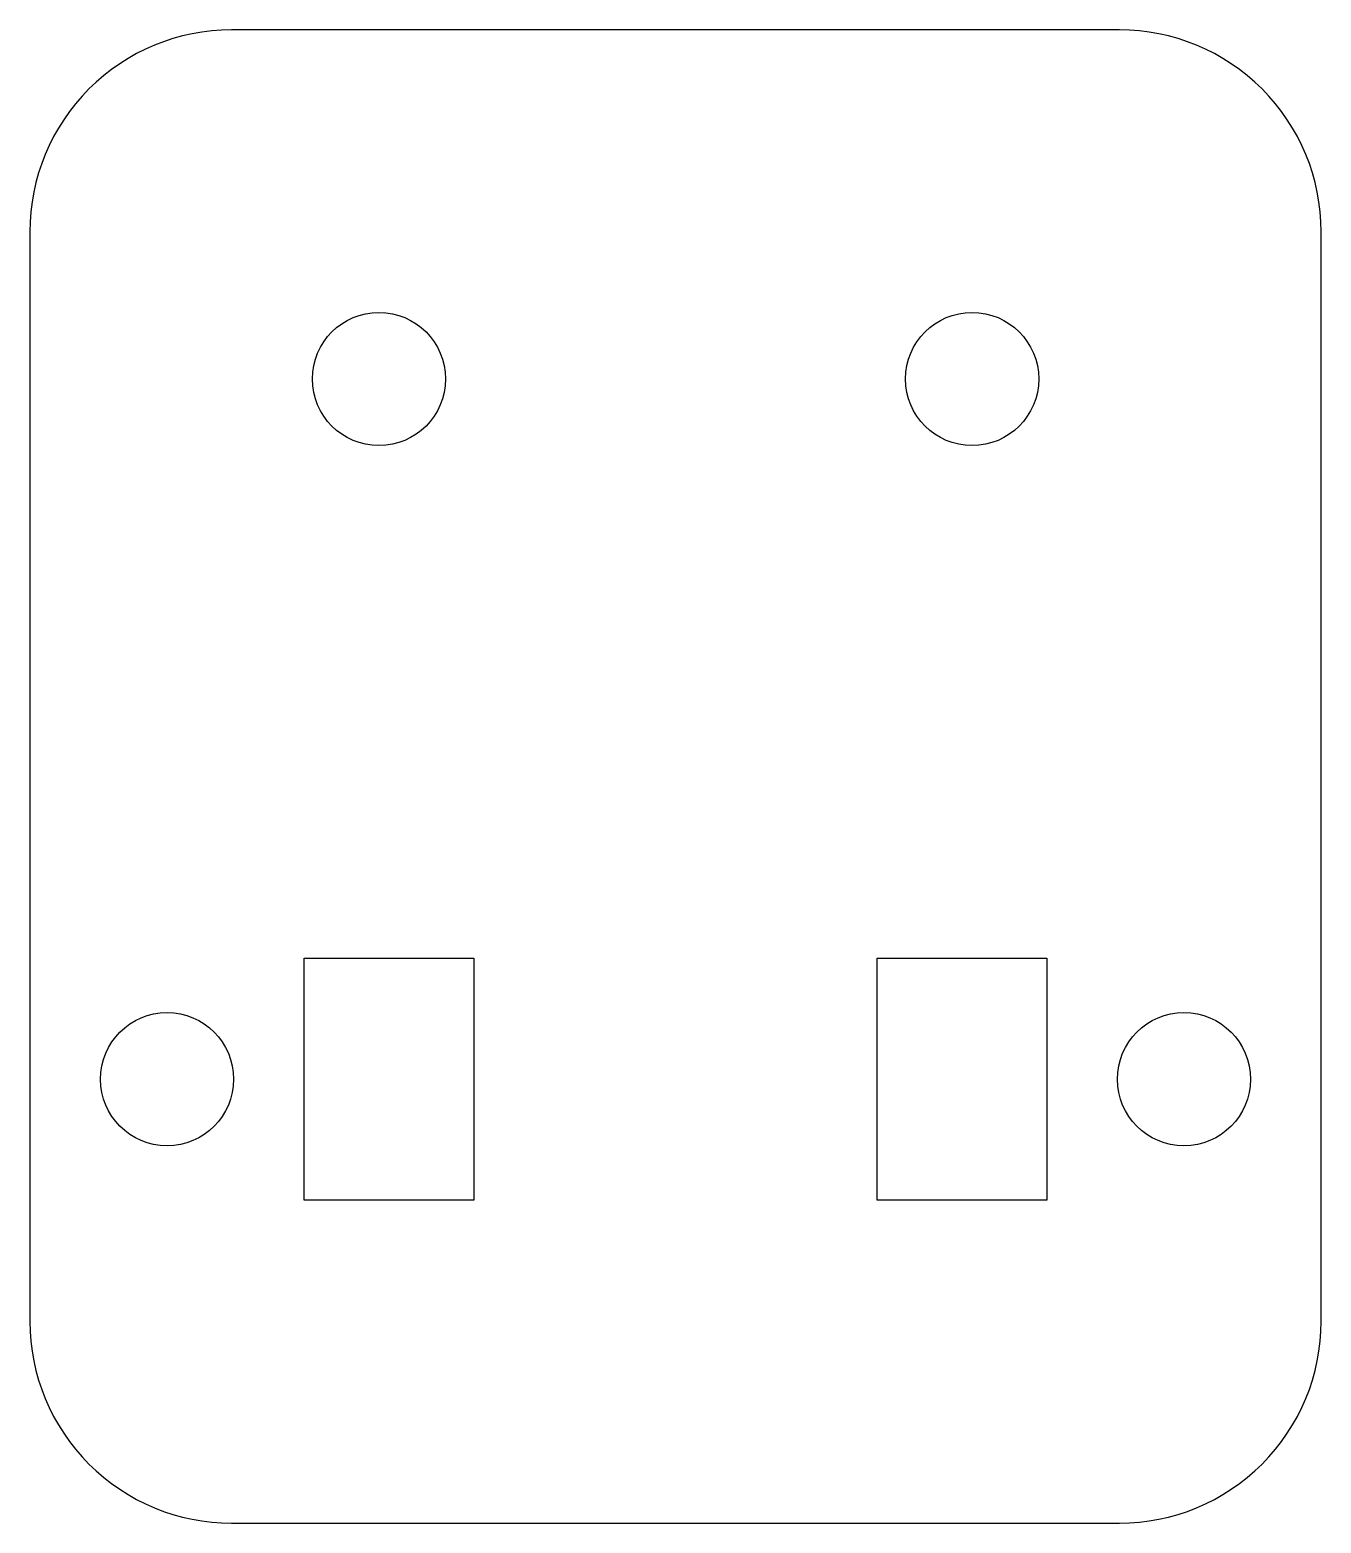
# Model space of a CAD drawing. Header units: millimetres. Extents: x 38 to 70, y 38.7 to 75.7.
import ezdxf

# ---------------------------------------------------------------- set-up
doc = ezdxf.new("R2010")
doc.units = ezdxf.units.MM
doc.layers.get('0').update_dxf_attribs({"linetype": 'CONTINUOUS'})

msp = doc.modelspace()

# ---------------------------------------------------------------- linework, layer by layer
msp.add_lwpolyline([(64.952, 38.72, 0.414214), (69.952, 43.72), (69.952, 70.72, 0.414214), (64.952, 75.72), (42.952, 75.72, 0.414214), (37.952, 70.72), (37.952, 43.72, 0.414214), (42.952, 38.72)], format="xyb", close=True)
for points in [[(44.752, 46.72), (44.752, 52.72), (48.952, 52.72), (48.952, 46.72)], [(63.152, 52.72), (63.152, 46.72), (58.952, 46.72), (58.952, 52.72)]]:
    msp.add_lwpolyline(points, close=True)
for centre in [(46.602, 67.07), (61.302, 67.07), (41.352, 49.72), (66.552, 49.72)]:
    msp.add_circle(centre, 1.65)

doc.saveas('drawing.dxf')
